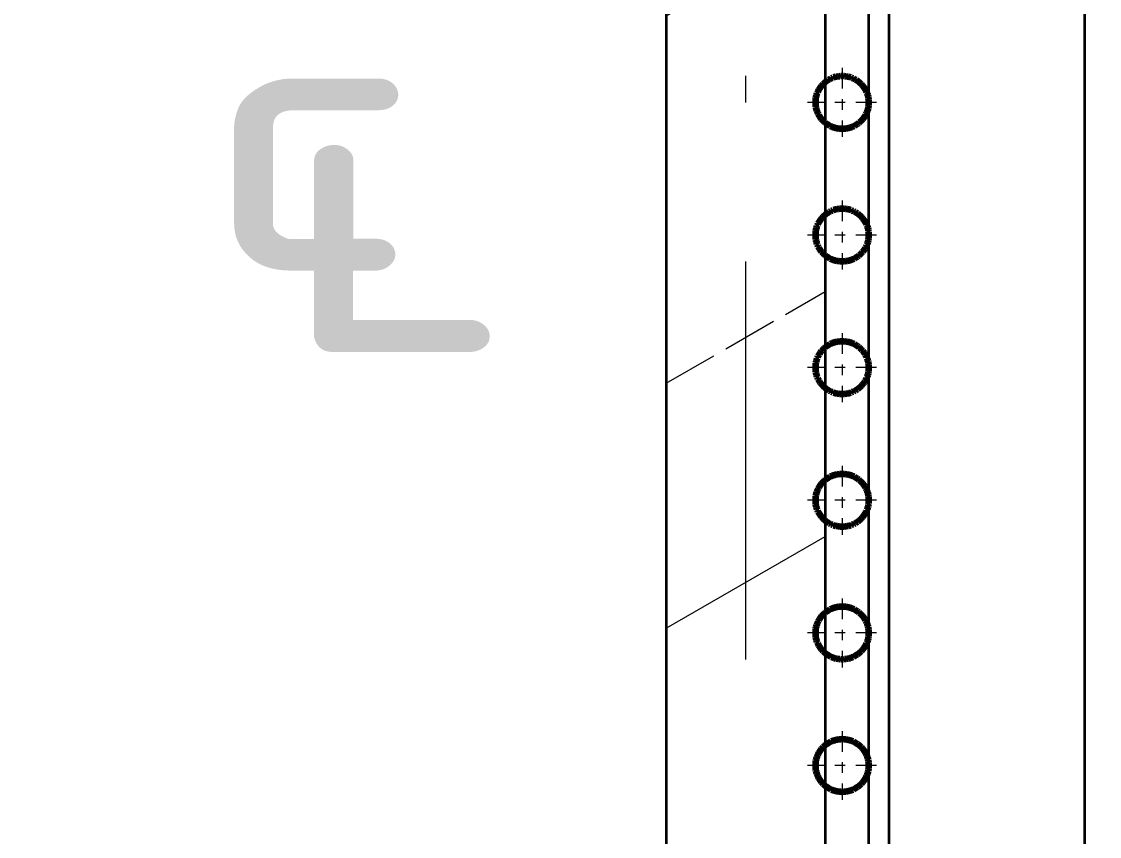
# Model space of a CAD drawing. Extents: x 23 to 587, y 4 to 413.
# Drawn here: x 166.85 to 177.01, y 132.35 to 140.03 of the extents above; entities that cross this region are included whole.
import ezdxf
from ezdxf.enums import TextEntityAlignment as Align

# ---------------------------------------------------------------- set-up
doc = ezdxf.new("R2010")
doc.units = 0
doc.linetypes.add('DASHDOT', pattern=[18.5, 12, -3, 0.5, -3])
doc.linetypes.add('DASHED', pattern=[15, 12, -3])
doc.layers.get('0').update_dxf_attribs({"lineweight": 13})
doc.styles.add('GDT', font='gdt.shx')
doc.styles.get("Standard").update_dxf_attribs({"font": 'isocp.shx'})
doc.dimstyles.get("Standard").update_dxf_attribs({"dimtxt": 2.5, "dimasz": 2.5, "dimexe": 1.25, "dimexo": 0.625, "dimtad": 1, "dimtxsty": 'Standard', "dimcen": 2.5, "dimadec": 0, "dimazin": 0, "dimtfac": 1, "dimtmove": 0, "dimatfit": 0, "dimfxl": 0, "dimarcsym": 0})

# ---------------------------------------------------------------- blocks, each defined once
blk = doc.blocks.new('*D509')
at = {"color": 7, "lineweight": 13}
for p, q in [((187.975, 138.232), (187.975, 96.024)), ((162.745, 98.024), (195.675, 98.024))]:
    blk.add_line(p, q, dxfattribs=at)
at = {"color": 7, "lineweight": 13, "ltscale": 0.156243}
blk.add_line((190.675, 102.273), (190.675, 96.024), dxfattribs=at)
at = {"color": 7, "lineweight": 13}
for points in [[(186.043, 97.506), (187.975, 98.024), (186.043, 98.541)], [(192.606, 98.541), (190.675, 98.024), (192.606, 97.506)]]:
    blk.add_lwpolyline(points, dxfattribs=at)
for s, height, width, p, p2 in [('[', 2.5, 1.552524, (171.6, 100.024), (172.571, 100.024)), (']', 2.5, 1.552524, (182.868, 100.024), (183.838, 100.024)), ('5.4', 2.5, 1.419405, (162.745, 100.024), (168.6, 100.024)), ('0.21', 2.5, 1.619006, (173.571, 100.024), (181.868, 100.024)), ('/', 1, 1.818182, (169.6, 100.774), (170.6, 100.774))]:
    blk.add_text(s, height=height, dxfattribs=dict(at, width=width)).set_placement(p, p2, align=Align.FIT)
blk = doc.blocks.new('BLOCK6959')
at = {"color": 7, "lineweight": 13, "style": 'GDT'}
blk.add_text('q', height=6, dxfattribs=at).set_placement((-10.292, -6.6), (-5.892, -6.6), align=Align.FIT)
blk = doc.blocks.new('BLOCK6973')
at = {"color": 7, "linetype": 'DASHDOT', "lineweight": 13, "ltscale": 0.0325}
for p, q in [((1.821, -14.35), (1.821, -15.65)), ((2.471, -15), (1.171, -15))]:
    blk.add_line(p, q, dxfattribs=at)
blk = doc.blocks.new('BLOCK6974')
at = {"color": 7, "linetype": 'DASHDOT', "lineweight": 13, "ltscale": 0.0325}
for p, q in [((1.821, -11.85), (1.821, -13.15)), ((2.471, -12.5), (1.171, -12.5))]:
    blk.add_line(p, q, dxfattribs=at)
blk = doc.blocks.new('BLOCK6975')
at = {"color": 7, "linetype": 'DASHDOT', "lineweight": 13, "ltscale": 0.0325}
for p, q in [((1.821, -9.35), (1.821, -10.65)), ((2.471, -10), (1.171, -10))]:
    blk.add_line(p, q, dxfattribs=at)
blk = doc.blocks.new('BLOCK6976')
at = {"color": 7, "linetype": 'DASHDOT', "lineweight": 13, "ltscale": 0.0325}
for p, q in [((1.821, -6.85), (1.821, -8.15)), ((2.471, -7.5), (1.171, -7.5))]:
    blk.add_line(p, q, dxfattribs=at)
blk = doc.blocks.new('BLOCK6977')
at = {"color": 7, "linetype": 'DASHDOT', "lineweight": 13, "ltscale": 0.0325}
for p, q in [((1.821, -4.35), (1.821, -5.65)), ((2.471, -5), (1.171, -5))]:
    blk.add_line(p, q, dxfattribs=at)
blk = doc.blocks.new('BLOCK6978')
at = {"color": 7, "linetype": 'DASHDOT', "lineweight": 13, "ltscale": 0.0325}
for p, q in [((1.821, -1.85), (1.821, -3.15)), ((2.471, -2.5), (1.171, -2.5))]:
    blk.add_line(p, q, dxfattribs=at)
blk = doc.blocks.new('BLOCK7005')
at = {"color": 7, "linetype": 'DASHDOT', "lineweight": 13}
blk.add_line((0, 13), (0, -13), dxfattribs=at)
blk = doc.blocks.new('BLOCK7007')
at = {"color": 7, "lineweight": 35}
for p, q in [((6.4, -47.45), (6.4, 47.55)), ((-1.5, 18.5), (-1.5, -18.5)), ((1.5, 18.5), (1.5, -18.5)), ((2.7, 0.05), (2.7, -45.7))]:
    blk.add_line(p, q, dxfattribs=at)
at = {"color": 7, "lineweight": 35, "ltscale": 0.0625}
for p, q in [((2.321, 0), (2.321, -2.5)), ((2.321, -2.5), (2.321, -5)), ((2.321, -5), (2.321, -7.5)), ((2.321, -7.5), (2.321, -10)), ((2.321, -10), (2.321, -12.5)), ((2.321, -12.5), (2.321, -15)), ((2.321, -15), (2.321, -17.5))]:
    blk.add_line(p, q, dxfattribs=at)
at = {"color": 7, "lineweight": 35}
for centre in [(1.821, -2.5), (1.821, -5), (1.821, -7.5), (1.821, -10), (1.821, -12.5), (1.821, -15)]:
    blk.add_circle(centre, 0.5, dxfattribs=at)
blk = doc.blocks.new('BLOCK7036')
at = {"color": 7, "linetype": 'DASHED', "lineweight": 140, "ltscale": 0.000586069}
for p, q in [((1.464, -14.651), (1.481, -14.634)), ((1.361, -14.806), (1.37, -14.785)), ((2.273, -14.785), (2.282, -14.806)), ((1.37, -15.215), (1.361, -15.194)), ((2.282, -15.194), (2.273, -15.215)), ((1.481, -15.366), (1.464, -15.349))]:
    blk.add_line(p, q, dxfattribs=at)
at = {"color": 7, "linetype": 'DASHED', "lineweight": 140, "ltscale": 0.000586072}
for p, q in [((1.481, -14.634), (1.498, -14.619)), ((2.088, -14.577), (2.108, -14.59)), ((2.145, -14.619), (2.162, -14.634)), ((2.238, -14.723), (2.251, -14.743)), ((1.498, -15.381), (1.481, -15.366)), ((2.108, -15.41), (2.088, -15.423)), ((2.162, -15.366), (2.145, -15.381)), ((2.251, -15.257), (2.238, -15.277))]:
    blk.add_line(p, q, dxfattribs=at)
at = {"color": 7, "linetype": 'DASHED', "lineweight": 140, "ltscale": 0.000586053}
for p, q in [((1.498, -14.619), (1.516, -14.604)), ((2.127, -14.604), (2.145, -14.619)), ((1.516, -15.396), (1.498, -15.381)), ((2.145, -15.381), (2.127, -15.396))]:
    blk.add_line(p, q, dxfattribs=at)
at = {"color": 7, "linetype": 'DASHED', "lineweight": 140, "ltscale": 0.00058607}
for p, q in [((1.516, -14.604), (1.535, -14.59)), ((1.535, -14.59), (1.555, -14.577)), ((1.66, -14.527), (1.683, -14.52)), ((2.108, -14.59), (2.127, -14.604)), ((1.535, -15.41), (1.516, -15.396)), ((1.555, -15.423), (1.535, -15.41)), ((2.127, -15.396), (2.108, -15.41)), ((1.683, -15.48), (1.66, -15.473))]:
    blk.add_line(p, q, dxfattribs=at)
at = {"color": 7, "linetype": 'DASHED', "lineweight": 140, "ltscale": 0.000586054}
for p, q in [((1.555, -14.577), (1.575, -14.565)), ((1.575, -15.435), (1.555, -15.423))]:
    blk.add_line(p, q, dxfattribs=at)
at = {"color": 7, "linetype": 'DASHED', "lineweight": 140, "ltscale": 0.000586071}
for p, q in [((1.575, -14.565), (1.596, -14.554)), ((2.047, -14.554), (2.068, -14.565)), ((1.392, -14.743), (1.405, -14.723)), ((1.405, -15.277), (1.392, -15.257)), ((1.596, -15.446), (1.575, -15.435)), ((2.068, -15.435), (2.047, -15.446))]:
    blk.add_line(p, q, dxfattribs=at)
at = {"color": 7, "linetype": 'DASHED', "lineweight": 140, "ltscale": 0.000586063}
for p, q in [((1.596, -14.554), (1.617, -14.544)), ((1.728, -14.509), (1.751, -14.505)), ((1.798, -14.501), (1.821, -14.5)), ((1.892, -14.505), (1.915, -14.509)), ((1.983, -14.527), (2.005, -14.535)), ((2.005, -14.535), (2.026, -14.544)), ((1.345, -14.85), (1.352, -14.828)), ((1.352, -14.828), (1.361, -14.806)), ((1.352, -15.172), (1.345, -15.15)), ((1.361, -15.194), (1.352, -15.172)), ((1.617, -15.456), (1.596, -15.446)), ((1.751, -15.495), (1.728, -15.491)), ((1.821, -15.5), (1.798, -15.499)), ((1.915, -15.491), (1.892, -15.495)), ((2.005, -15.465), (1.983, -15.473)), ((2.026, -15.456), (2.005, -15.465))]:
    blk.add_line(p, q, dxfattribs=at)
at = {"color": 7, "linetype": 'DASHED', "lineweight": 140, "ltscale": 0.000586065}
for p, q in [((1.617, -14.544), (1.638, -14.535)), ((1.751, -14.505), (1.775, -14.502)), ((1.868, -14.502), (1.892, -14.505)), ((1.915, -14.509), (1.938, -14.514)), ((2.026, -14.544), (2.047, -14.554)), ((2.047, -15.446), (2.026, -15.456)), ((1.638, -15.465), (1.617, -15.456)), ((1.775, -15.498), (1.751, -15.495)), ((1.892, -15.495), (1.868, -15.498)), ((1.938, -15.486), (1.915, -15.491))]:
    blk.add_line(p, q, dxfattribs=at)
at = {"color": 7, "linetype": 'DASHED', "lineweight": 140, "ltscale": 0.00058606}
for p, q in [((1.638, -14.535), (1.66, -14.527)), ((1.37, -14.785), (1.381, -14.764)), ((1.405, -14.723), (1.418, -14.704)), ((2.225, -14.704), (2.238, -14.723)), ((1.381, -15.236), (1.37, -15.215)), ((1.418, -15.296), (1.405, -15.277)), ((2.238, -15.277), (2.225, -15.296)), ((1.66, -15.473), (1.638, -15.465))]:
    blk.add_line(p, q, dxfattribs=at)
at = {"color": 7, "linetype": 'DASHED', "lineweight": 140, "ltscale": 0.000586062}
for p, q in [((1.683, -14.52), (1.705, -14.514)), ((1.705, -14.514), (1.728, -14.509)), ((1.938, -14.514), (1.96, -14.52)), ((2.282, -14.806), (2.291, -14.828)), ((2.291, -15.172), (2.282, -15.194)), ((1.705, -15.486), (1.683, -15.48)), ((1.728, -15.491), (1.705, -15.486)), ((1.96, -15.48), (1.938, -15.486))]:
    blk.add_line(p, q, dxfattribs=at)
at = {"color": 7, "linetype": 'DASHED', "lineweight": 140, "ltscale": 0.000586067}
for p, q in [((1.775, -14.502), (1.798, -14.501)), ((1.96, -14.52), (1.983, -14.527)), ((2.162, -14.634), (2.179, -14.651)), ((2.305, -14.872), (2.31, -14.895)), ((2.31, -15.105), (2.305, -15.128)), ((2.179, -15.349), (2.162, -15.366)), ((1.798, -15.499), (1.775, -15.498)), ((1.983, -15.473), (1.96, -15.48))]:
    blk.add_line(p, q, dxfattribs=at)
at = {"color": 7, "linetype": 'DASHED', "lineweight": 140, "ltscale": 0.000586066}
for p, q in [((1.821, -14.5), (1.845, -14.501)), ((1.338, -14.872), (1.345, -14.85)), ((2.298, -14.85), (2.305, -14.872)), ((1.345, -15.15), (1.338, -15.128)), ((2.305, -15.128), (2.298, -15.15)), ((1.845, -15.499), (1.821, -15.5))]:
    blk.add_line(p, q, dxfattribs=at)
at = {"color": 7, "linetype": 'DASHED', "lineweight": 140, "ltscale": 0.000586064}
for p, q in [((1.845, -14.501), (1.868, -14.502)), ((1.448, -14.668), (1.464, -14.651)), ((2.179, -14.651), (2.195, -14.668)), ((2.291, -14.828), (2.298, -14.85)), ((2.298, -15.15), (2.291, -15.172)), ((1.464, -15.349), (1.448, -15.332)), ((2.195, -15.332), (2.179, -15.349)), ((1.868, -15.498), (1.845, -15.499))]:
    blk.add_line(p, q, dxfattribs=at)
at = {"color": 7, "linetype": 'DASHED', "lineweight": 140, "ltscale": 0.000586052}
for p, q in [((2.068, -14.565), (2.088, -14.577)), ((2.088, -15.423), (2.068, -15.435))]:
    blk.add_line(p, q, dxfattribs=at)
at = {"color": 7, "linetype": 'DASHED', "lineweight": 140, "ltscale": 0.000586055}
for p, q in [((1.381, -14.764), (1.392, -14.743)), ((1.392, -15.257), (1.381, -15.236))]:
    blk.add_line(p, q, dxfattribs=at)
at = {"color": 7, "linetype": 'DASHED', "lineweight": 140, "ltscale": 0.000586076}
for p, q in [((1.418, -14.704), (1.433, -14.686)), ((2.21, -14.686), (2.225, -14.704)), ((1.325, -14.942), (1.328, -14.918)), ((2.315, -14.918), (2.318, -14.942)), ((1.328, -15.082), (1.325, -15.058)), ((2.318, -15.058), (2.315, -15.082)), ((1.433, -15.314), (1.418, -15.296)), ((2.225, -15.296), (2.21, -15.314))]:
    blk.add_line(p, q, dxfattribs=at)
at = {"color": 7, "linetype": 'DASHED', "lineweight": 140, "ltscale": 0.00058605}
for p, q in [((1.433, -14.686), (1.448, -14.668)), ((2.195, -14.668), (2.21, -14.686)), ((1.448, -15.332), (1.433, -15.314)), ((2.21, -15.314), (2.195, -15.332))]:
    blk.add_line(p, q, dxfattribs=at)
at = {"color": 7, "linetype": 'DASHED', "lineweight": 140, "ltscale": 0.000586056}
for p, q in [((2.251, -14.743), (2.262, -14.764)), ((2.262, -15.236), (2.251, -15.257))]:
    blk.add_line(p, q, dxfattribs=at)
at = {"color": 7, "linetype": 'DASHED', "lineweight": 140, "ltscale": 0.000586059}
for p, q in [((2.262, -14.764), (2.273, -14.785)), ((1.328, -14.918), (1.333, -14.895)), ((2.31, -14.895), (2.315, -14.918)), ((1.333, -15.105), (1.328, -15.082)), ((2.273, -15.215), (2.262, -15.236)), ((2.315, -15.082), (2.31, -15.105))]:
    blk.add_line(p, q, dxfattribs=at)
at = {"color": 7, "linetype": 'DASHED', "lineweight": 140, "ltscale": 0.000586057}
for p, q in [((1.322, -14.988), (1.323, -14.965)), ((1.323, -15.035), (1.322, -15.012)), ((1.323, -14.965), (1.325, -14.942)), ((1.325, -15.058), (1.323, -15.035)), ((2.318, -14.942), (2.32, -14.965)), ((2.32, -15.035), (2.318, -15.058)), ((2.32, -14.965), (2.321, -14.988)), ((2.321, -15.012), (2.32, -15.035))]:
    blk.add_line(p, q, dxfattribs=at)
at = {"color": 7, "linetype": 'DASHED', "lineweight": 140, "ltscale": 0.000586081}
for p, q in [((1.322, -15.012), (1.322, -14.988)), ((2.321, -14.988), (2.321, -15.012))]:
    blk.add_line(p, q, dxfattribs=at)
at = {"color": 7, "linetype": 'DASHED', "lineweight": 140, "ltscale": 0.000586068}
for p, q in [((1.333, -14.895), (1.338, -14.872)), ((1.338, -15.128), (1.333, -15.105))]:
    blk.add_line(p, q, dxfattribs=at)
blk = doc.blocks.new('BLOCK7038')
at = {"color": 7, "linetype": 'DASHED', "lineweight": 140, "ltscale": 0.000586076}
for p, q in [((1.418, -12.204), (1.433, -12.186)), ((2.21, -12.186), (2.225, -12.204)), ((1.325, -12.442), (1.328, -12.418)), ((1.328, -12.582), (1.325, -12.558)), ((2.315, -12.418), (2.318, -12.442)), ((2.318, -12.558), (2.315, -12.582)), ((1.433, -12.814), (1.418, -12.796)), ((2.225, -12.796), (2.21, -12.814))]:
    blk.add_line(p, q, dxfattribs=at)
at = {"color": 7, "linetype": 'DASHED', "lineweight": 140, "ltscale": 0.00058605}
for p, q in [((1.433, -12.186), (1.448, -12.168)), ((2.195, -12.168), (2.21, -12.186)), ((1.448, -12.832), (1.433, -12.814)), ((2.21, -12.814), (2.195, -12.832))]:
    blk.add_line(p, q, dxfattribs=at)
at = {"color": 7, "linetype": 'DASHED', "lineweight": 140, "ltscale": 0.000586064}
for p, q in [((1.448, -12.168), (1.464, -12.151)), ((1.845, -12.001), (1.868, -12.002)), ((2.179, -12.151), (2.195, -12.168)), ((2.291, -12.328), (2.298, -12.35)), ((2.298, -12.65), (2.291, -12.672)), ((1.464, -12.849), (1.448, -12.832)), ((1.868, -12.998), (1.845, -12.999)), ((2.195, -12.832), (2.179, -12.849))]:
    blk.add_line(p, q, dxfattribs=at)
at = {"color": 7, "linetype": 'DASHED', "lineweight": 140, "ltscale": 0.000586069}
for p, q in [((1.464, -12.151), (1.481, -12.134)), ((1.361, -12.306), (1.37, -12.285)), ((2.273, -12.285), (2.282, -12.306)), ((1.37, -12.715), (1.361, -12.694)), ((2.282, -12.694), (2.273, -12.715)), ((1.481, -12.866), (1.464, -12.849))]:
    blk.add_line(p, q, dxfattribs=at)
at = {"color": 7, "linetype": 'DASHED', "lineweight": 140, "ltscale": 0.000586072}
for p, q in [((1.481, -12.134), (1.498, -12.119)), ((2.088, -12.077), (2.108, -12.09)), ((2.145, -12.119), (2.162, -12.134)), ((2.238, -12.223), (2.251, -12.243)), ((2.251, -12.757), (2.238, -12.777)), ((1.498, -12.881), (1.481, -12.866)), ((2.108, -12.91), (2.088, -12.923)), ((2.162, -12.866), (2.145, -12.881))]:
    blk.add_line(p, q, dxfattribs=at)
at = {"color": 7, "linetype": 'DASHED', "lineweight": 140, "ltscale": 0.000586053}
for p, q in [((1.498, -12.119), (1.516, -12.104)), ((2.127, -12.104), (2.145, -12.119)), ((1.516, -12.896), (1.498, -12.881)), ((2.145, -12.881), (2.127, -12.896))]:
    blk.add_line(p, q, dxfattribs=at)
at = {"color": 7, "linetype": 'DASHED', "lineweight": 140, "ltscale": 0.00058607}
for p, q in [((1.516, -12.104), (1.535, -12.09)), ((1.535, -12.09), (1.555, -12.077)), ((1.66, -12.027), (1.683, -12.02)), ((2.108, -12.09), (2.127, -12.104)), ((1.535, -12.91), (1.516, -12.896)), ((1.555, -12.923), (1.535, -12.91)), ((1.683, -12.98), (1.66, -12.973)), ((2.127, -12.896), (2.108, -12.91))]:
    blk.add_line(p, q, dxfattribs=at)
at = {"color": 7, "linetype": 'DASHED', "lineweight": 140, "ltscale": 0.000586054}
for p, q in [((1.555, -12.077), (1.575, -12.065)), ((1.575, -12.935), (1.555, -12.923))]:
    blk.add_line(p, q, dxfattribs=at)
at = {"color": 7, "linetype": 'DASHED', "lineweight": 140, "ltscale": 0.000586071}
for p, q in [((1.575, -12.065), (1.596, -12.054)), ((2.047, -12.054), (2.068, -12.065)), ((1.392, -12.243), (1.405, -12.223)), ((1.405, -12.777), (1.392, -12.757)), ((1.596, -12.946), (1.575, -12.935)), ((2.068, -12.935), (2.047, -12.946))]:
    blk.add_line(p, q, dxfattribs=at)
at = {"color": 7, "linetype": 'DASHED', "lineweight": 140, "ltscale": 0.000586063}
for p, q in [((1.596, -12.054), (1.617, -12.044)), ((1.728, -12.009), (1.751, -12.005)), ((1.798, -12.001), (1.821, -12)), ((1.892, -12.005), (1.915, -12.009)), ((1.983, -12.027), (2.005, -12.035)), ((2.005, -12.035), (2.026, -12.044)), ((1.345, -12.35), (1.352, -12.328)), ((1.352, -12.328), (1.361, -12.306)), ((1.352, -12.672), (1.345, -12.65)), ((1.361, -12.694), (1.352, -12.672)), ((1.617, -12.956), (1.596, -12.946)), ((1.751, -12.995), (1.728, -12.991)), ((1.821, -13), (1.798, -12.999)), ((1.915, -12.991), (1.892, -12.995)), ((2.005, -12.965), (1.983, -12.973)), ((2.026, -12.956), (2.005, -12.965))]:
    blk.add_line(p, q, dxfattribs=at)
at = {"color": 7, "linetype": 'DASHED', "lineweight": 140, "ltscale": 0.000586065}
for p, q in [((1.617, -12.044), (1.638, -12.035)), ((1.751, -12.005), (1.775, -12.002)), ((1.868, -12.002), (1.892, -12.005)), ((1.915, -12.009), (1.938, -12.014)), ((2.026, -12.044), (2.047, -12.054)), ((1.638, -12.965), (1.617, -12.956)), ((1.775, -12.998), (1.751, -12.995)), ((1.892, -12.995), (1.868, -12.998)), ((1.938, -12.986), (1.915, -12.991)), ((2.047, -12.946), (2.026, -12.956))]:
    blk.add_line(p, q, dxfattribs=at)
at = {"color": 7, "linetype": 'DASHED', "lineweight": 140, "ltscale": 0.00058606}
for p, q in [((1.638, -12.035), (1.66, -12.027)), ((1.37, -12.285), (1.381, -12.264)), ((1.405, -12.223), (1.418, -12.204)), ((2.225, -12.204), (2.238, -12.223)), ((1.381, -12.736), (1.37, -12.715)), ((1.418, -12.796), (1.405, -12.777)), ((2.238, -12.777), (2.225, -12.796)), ((1.66, -12.973), (1.638, -12.965))]:
    blk.add_line(p, q, dxfattribs=at)
at = {"color": 7, "linetype": 'DASHED', "lineweight": 140, "ltscale": 0.000586062}
for p, q in [((1.683, -12.02), (1.705, -12.014)), ((1.705, -12.014), (1.728, -12.009)), ((1.938, -12.014), (1.96, -12.02)), ((2.282, -12.306), (2.291, -12.328)), ((2.291, -12.672), (2.282, -12.694)), ((1.705, -12.986), (1.683, -12.98)), ((1.728, -12.991), (1.705, -12.986)), ((1.96, -12.98), (1.938, -12.986))]:
    blk.add_line(p, q, dxfattribs=at)
at = {"color": 7, "linetype": 'DASHED', "lineweight": 140, "ltscale": 0.000586067}
for p, q in [((1.775, -12.002), (1.798, -12.001)), ((1.96, -12.02), (1.983, -12.027)), ((2.162, -12.134), (2.179, -12.151)), ((2.305, -12.372), (2.31, -12.395)), ((2.31, -12.605), (2.305, -12.628)), ((1.798, -12.999), (1.775, -12.998)), ((1.983, -12.973), (1.96, -12.98)), ((2.179, -12.849), (2.162, -12.866))]:
    blk.add_line(p, q, dxfattribs=at)
at = {"color": 7, "linetype": 'DASHED', "lineweight": 140, "ltscale": 0.000586066}
for p, q in [((1.821, -12), (1.845, -12.001)), ((1.338, -12.372), (1.345, -12.35)), ((2.298, -12.35), (2.305, -12.372)), ((1.345, -12.65), (1.338, -12.628)), ((2.305, -12.628), (2.298, -12.65)), ((1.845, -12.999), (1.821, -13))]:
    blk.add_line(p, q, dxfattribs=at)
at = {"color": 7, "linetype": 'DASHED', "lineweight": 140, "ltscale": 0.000586052}
for p, q in [((2.068, -12.065), (2.088, -12.077)), ((2.088, -12.923), (2.068, -12.935))]:
    blk.add_line(p, q, dxfattribs=at)
at = {"color": 7, "linetype": 'DASHED', "lineweight": 140, "ltscale": 0.000586059}
for p, q in [((1.328, -12.418), (1.333, -12.395)), ((2.262, -12.264), (2.273, -12.285)), ((2.31, -12.395), (2.315, -12.418)), ((1.333, -12.605), (1.328, -12.582)), ((2.315, -12.582), (2.31, -12.605)), ((2.273, -12.715), (2.262, -12.736))]:
    blk.add_line(p, q, dxfattribs=at)
at = {"color": 7, "linetype": 'DASHED', "lineweight": 140, "ltscale": 0.000586068}
for p, q in [((1.333, -12.395), (1.338, -12.372)), ((1.338, -12.628), (1.333, -12.605))]:
    blk.add_line(p, q, dxfattribs=at)
at = {"color": 7, "linetype": 'DASHED', "lineweight": 140, "ltscale": 0.000586055}
for p, q in [((1.381, -12.264), (1.392, -12.243)), ((1.392, -12.757), (1.381, -12.736))]:
    blk.add_line(p, q, dxfattribs=at)
at = {"color": 7, "linetype": 'DASHED', "lineweight": 140, "ltscale": 0.000586056}
for p, q in [((2.251, -12.243), (2.262, -12.264)), ((2.262, -12.736), (2.251, -12.757))]:
    blk.add_line(p, q, dxfattribs=at)
at = {"color": 7, "linetype": 'DASHED', "lineweight": 140, "ltscale": 0.000586057}
for p, q in [((1.322, -12.488), (1.323, -12.465)), ((1.323, -12.535), (1.322, -12.512)), ((1.323, -12.465), (1.325, -12.442)), ((1.325, -12.558), (1.323, -12.535)), ((2.318, -12.442), (2.32, -12.465)), ((2.32, -12.535), (2.318, -12.558)), ((2.32, -12.465), (2.321, -12.488)), ((2.321, -12.512), (2.32, -12.535))]:
    blk.add_line(p, q, dxfattribs=at)
at = {"color": 7, "linetype": 'DASHED', "lineweight": 140, "ltscale": 0.000586081}
for p, q in [((1.322, -12.512), (1.322, -12.488)), ((2.321, -12.488), (2.321, -12.512))]:
    blk.add_line(p, q, dxfattribs=at)
blk = doc.blocks.new('BLOCK7040')
at = {"color": 7, "linetype": 'DASHED', "lineweight": 140, "ltscale": 0.000586063}
for p, q in [((1.596, -9.554), (1.617, -9.544)), ((1.728, -9.509), (1.751, -9.505)), ((1.798, -9.501), (1.821, -9.5)), ((1.892, -9.505), (1.915, -9.509)), ((1.983, -9.527), (2.005, -9.535)), ((2.005, -9.535), (2.026, -9.544)), ((1.345, -9.85), (1.352, -9.828)), ((1.352, -9.828), (1.361, -9.806)), ((1.352, -10.172), (1.345, -10.15)), ((1.361, -10.194), (1.352, -10.172)), ((1.617, -10.456), (1.596, -10.446)), ((1.751, -10.495), (1.728, -10.491)), ((1.821, -10.5), (1.798, -10.499)), ((1.915, -10.491), (1.892, -10.495)), ((2.005, -10.465), (1.983, -10.473)), ((2.026, -10.456), (2.005, -10.465))]:
    blk.add_line(p, q, dxfattribs=at)
at = {"color": 7, "linetype": 'DASHED', "lineweight": 140, "ltscale": 0.000586065}
for p, q in [((1.617, -9.544), (1.638, -9.535)), ((1.751, -9.505), (1.775, -9.502)), ((1.868, -9.502), (1.892, -9.505)), ((1.915, -9.509), (1.938, -9.514)), ((2.026, -9.544), (2.047, -9.554)), ((1.638, -10.465), (1.617, -10.456)), ((1.775, -10.498), (1.751, -10.495)), ((1.892, -10.495), (1.868, -10.498)), ((1.938, -10.486), (1.915, -10.491)), ((2.047, -10.446), (2.026, -10.456))]:
    blk.add_line(p, q, dxfattribs=at)
at = {"color": 7, "linetype": 'DASHED', "lineweight": 140, "ltscale": 0.00058606}
for p, q in [((1.638, -9.535), (1.66, -9.527)), ((1.405, -9.723), (1.418, -9.704)), ((2.225, -9.704), (2.238, -9.723)), ((1.37, -9.785), (1.381, -9.764)), ((1.381, -10.236), (1.37, -10.215)), ((1.418, -10.296), (1.405, -10.277)), ((2.238, -10.277), (2.225, -10.296)), ((1.66, -10.473), (1.638, -10.465))]:
    blk.add_line(p, q, dxfattribs=at)
at = {"color": 7, "linetype": 'DASHED', "lineweight": 140, "ltscale": 0.00058607}
for p, q in [((1.66, -9.527), (1.683, -9.52)), ((1.516, -9.604), (1.535, -9.59)), ((1.535, -9.59), (1.555, -9.577)), ((2.108, -9.59), (2.127, -9.604)), ((1.535, -10.41), (1.516, -10.396)), ((1.555, -10.423), (1.535, -10.41)), ((1.683, -10.48), (1.66, -10.473)), ((2.127, -10.396), (2.108, -10.41))]:
    blk.add_line(p, q, dxfattribs=at)
at = {"color": 7, "linetype": 'DASHED', "lineweight": 140, "ltscale": 0.000586062}
for p, q in [((1.683, -9.52), (1.705, -9.514)), ((1.705, -9.514), (1.728, -9.509)), ((1.938, -9.514), (1.96, -9.52)), ((2.282, -9.806), (2.291, -9.828)), ((2.291, -10.172), (2.282, -10.194)), ((1.705, -10.486), (1.683, -10.48)), ((1.728, -10.491), (1.705, -10.486)), ((1.96, -10.48), (1.938, -10.486))]:
    blk.add_line(p, q, dxfattribs=at)
at = {"color": 7, "linetype": 'DASHED', "lineweight": 140, "ltscale": 0.000586067}
for p, q in [((1.775, -9.502), (1.798, -9.501)), ((1.96, -9.52), (1.983, -9.527)), ((2.162, -9.634), (2.179, -9.651)), ((2.305, -9.872), (2.31, -9.895)), ((2.31, -10.105), (2.305, -10.128)), ((2.179, -10.349), (2.162, -10.366)), ((1.798, -10.499), (1.775, -10.498)), ((1.983, -10.473), (1.96, -10.48))]:
    blk.add_line(p, q, dxfattribs=at)
at = {"color": 7, "linetype": 'DASHED', "lineweight": 140, "ltscale": 0.000586066}
for p, q in [((1.821, -9.5), (1.845, -9.501)), ((1.338, -9.872), (1.345, -9.85)), ((2.298, -9.85), (2.305, -9.872)), ((1.345, -10.15), (1.338, -10.128)), ((2.305, -10.128), (2.298, -10.15)), ((1.845, -10.499), (1.821, -10.5))]:
    blk.add_line(p, q, dxfattribs=at)
at = {"color": 7, "linetype": 'DASHED', "lineweight": 140, "ltscale": 0.000586064}
for p, q in [((1.845, -9.501), (1.868, -9.502)), ((1.448, -9.668), (1.464, -9.651)), ((2.179, -9.651), (2.195, -9.668)), ((2.291, -9.828), (2.298, -9.85)), ((2.298, -10.15), (2.291, -10.172)), ((1.464, -10.349), (1.448, -10.332)), ((2.195, -10.332), (2.179, -10.349)), ((1.868, -10.498), (1.845, -10.499))]:
    blk.add_line(p, q, dxfattribs=at)
at = {"color": 7, "linetype": 'DASHED', "lineweight": 140, "ltscale": 0.000586055}
for p, q in [((1.381, -9.764), (1.392, -9.743)), ((1.392, -10.257), (1.381, -10.236))]:
    blk.add_line(p, q, dxfattribs=at)
at = {"color": 7, "linetype": 'DASHED', "lineweight": 140, "ltscale": 0.000586071}
for p, q in [((1.392, -9.743), (1.405, -9.723)), ((1.575, -9.565), (1.596, -9.554)), ((2.047, -9.554), (2.068, -9.565)), ((1.405, -10.277), (1.392, -10.257)), ((1.596, -10.446), (1.575, -10.435)), ((2.068, -10.435), (2.047, -10.446))]:
    blk.add_line(p, q, dxfattribs=at)
at = {"color": 7, "linetype": 'DASHED', "lineweight": 140, "ltscale": 0.000586076}
for p, q in [((1.418, -9.704), (1.433, -9.686)), ((2.21, -9.686), (2.225, -9.704)), ((1.325, -9.942), (1.328, -9.918)), ((2.315, -9.918), (2.318, -9.942)), ((1.328, -10.082), (1.325, -10.058)), ((2.318, -10.058), (2.315, -10.082)), ((1.433, -10.314), (1.418, -10.296)), ((2.225, -10.296), (2.21, -10.314))]:
    blk.add_line(p, q, dxfattribs=at)
at = {"color": 7, "linetype": 'DASHED', "lineweight": 140, "ltscale": 0.00058605}
for p, q in [((1.433, -9.686), (1.448, -9.668)), ((2.195, -9.668), (2.21, -9.686)), ((1.448, -10.332), (1.433, -10.314)), ((2.21, -10.314), (2.195, -10.332))]:
    blk.add_line(p, q, dxfattribs=at)
at = {"color": 7, "linetype": 'DASHED', "lineweight": 140, "ltscale": 0.000586069}
for p, q in [((1.464, -9.651), (1.481, -9.634)), ((1.361, -9.806), (1.37, -9.785)), ((2.273, -9.785), (2.282, -9.806)), ((1.37, -10.215), (1.361, -10.194)), ((1.481, -10.366), (1.464, -10.349)), ((2.282, -10.194), (2.273, -10.215))]:
    blk.add_line(p, q, dxfattribs=at)
at = {"color": 7, "linetype": 'DASHED', "lineweight": 140, "ltscale": 0.000586072}
for p, q in [((1.481, -9.634), (1.498, -9.619)), ((2.088, -9.577), (2.108, -9.59)), ((2.145, -9.619), (2.162, -9.634)), ((2.238, -9.723), (2.251, -9.743)), ((1.498, -10.381), (1.481, -10.366)), ((2.162, -10.366), (2.145, -10.381)), ((2.251, -10.257), (2.238, -10.277)), ((2.108, -10.41), (2.088, -10.423))]:
    blk.add_line(p, q, dxfattribs=at)
at = {"color": 7, "linetype": 'DASHED', "lineweight": 140, "ltscale": 0.000586053}
for p, q in [((1.498, -9.619), (1.516, -9.604)), ((2.127, -9.604), (2.145, -9.619)), ((1.516, -10.396), (1.498, -10.381)), ((2.145, -10.381), (2.127, -10.396))]:
    blk.add_line(p, q, dxfattribs=at)
at = {"color": 7, "linetype": 'DASHED', "lineweight": 140, "ltscale": 0.000586054}
for p, q in [((1.555, -9.577), (1.575, -9.565)), ((1.575, -10.435), (1.555, -10.423))]:
    blk.add_line(p, q, dxfattribs=at)
at = {"color": 7, "linetype": 'DASHED', "lineweight": 140, "ltscale": 0.000586052}
for p, q in [((2.068, -9.565), (2.088, -9.577)), ((2.088, -10.423), (2.068, -10.435))]:
    blk.add_line(p, q, dxfattribs=at)
at = {"color": 7, "linetype": 'DASHED', "lineweight": 140, "ltscale": 0.000586056}
for p, q in [((2.251, -9.743), (2.262, -9.764)), ((2.262, -10.236), (2.251, -10.257))]:
    blk.add_line(p, q, dxfattribs=at)
at = {"color": 7, "linetype": 'DASHED', "lineweight": 140, "ltscale": 0.000586057}
for p, q in [((1.323, -9.965), (1.325, -9.942)), ((2.318, -9.942), (2.32, -9.965)), ((1.322, -9.988), (1.323, -9.965)), ((1.323, -10.035), (1.322, -10.012)), ((1.325, -10.058), (1.323, -10.035)), ((2.32, -10.035), (2.318, -10.058)), ((2.32, -9.965), (2.321, -9.988)), ((2.321, -10.012), (2.32, -10.035))]:
    blk.add_line(p, q, dxfattribs=at)
at = {"color": 7, "linetype": 'DASHED', "lineweight": 140, "ltscale": 0.000586059}
for p, q in [((1.328, -9.918), (1.333, -9.895)), ((2.262, -9.764), (2.273, -9.785)), ((2.31, -9.895), (2.315, -9.918)), ((1.333, -10.105), (1.328, -10.082)), ((2.315, -10.082), (2.31, -10.105)), ((2.273, -10.215), (2.262, -10.236))]:
    blk.add_line(p, q, dxfattribs=at)
at = {"color": 7, "linetype": 'DASHED', "lineweight": 140, "ltscale": 0.000586068}
for p, q in [((1.333, -9.895), (1.338, -9.872)), ((1.338, -10.128), (1.333, -10.105))]:
    blk.add_line(p, q, dxfattribs=at)
at = {"color": 7, "linetype": 'DASHED', "lineweight": 140, "ltscale": 0.000586081}
for p, q in [((1.322, -10.012), (1.322, -9.988)), ((2.321, -9.988), (2.321, -10.012))]:
    blk.add_line(p, q, dxfattribs=at)
blk = doc.blocks.new('BLOCK7042')
at = {"color": 7, "linetype": 'DASHED', "lineweight": 140, "ltscale": 0.000586068}
for p, q in [((1.498, -7.119), (1.516, -7.104)), ((1.915, -7.009), (1.938, -7.014)), ((2.127, -7.104), (2.145, -7.119)), ((1.433, -7.186), (1.448, -7.168)), ((2.195, -7.168), (2.21, -7.186)), ((1.333, -7.395), (1.338, -7.372)), ((1.338, -7.628), (1.333, -7.605)), ((1.448, -7.832), (1.433, -7.814)), ((1.516, -7.896), (1.498, -7.881)), ((2.145, -7.881), (2.127, -7.896)), ((2.21, -7.814), (2.195, -7.832)), ((1.938, -7.986), (1.915, -7.991))]:
    blk.add_line(p, q, dxfattribs=at)
at = {"color": 7, "linetype": 'DASHED', "lineweight": 140, "ltscale": 0.000586063}
for p, q in [((1.516, -7.104), (1.535, -7.09)), ((1.535, -7.09), (1.555, -7.077)), ((1.596, -7.054), (1.617, -7.044)), ((1.728, -7.009), (1.751, -7.005)), ((1.798, -7.001), (1.821, -7)), ((1.845, -7.001), (1.868, -7.002)), ((1.892, -7.005), (1.915, -7.009)), ((1.96, -7.02), (1.983, -7.027)), ((1.983, -7.027), (2.005, -7.035)), ((2.005, -7.035), (2.026, -7.044)), ((2.108, -7.09), (2.127, -7.104)), ((1.352, -7.328), (1.361, -7.306)), ((1.345, -7.35), (1.352, -7.328)), ((1.352, -7.672), (1.345, -7.65)), ((1.361, -7.694), (1.352, -7.672)), ((1.535, -7.91), (1.516, -7.896)), ((1.555, -7.923), (1.535, -7.91)), ((2.127, -7.896), (2.108, -7.91)), ((1.617, -7.956), (1.596, -7.946)), ((1.751, -7.995), (1.728, -7.991)), ((1.821, -8), (1.798, -7.999)), ((1.868, -7.998), (1.845, -7.999)), ((1.915, -7.991), (1.892, -7.995)), ((1.983, -7.973), (1.96, -7.98)), ((2.005, -7.965), (1.983, -7.973)), ((2.026, -7.956), (2.005, -7.965))]:
    blk.add_line(p, q, dxfattribs=at)
at = {"color": 7, "linetype": 'DASHED', "lineweight": 140, "ltscale": 0.000586066}
for p, q in [((1.555, -7.077), (1.575, -7.065)), ((1.575, -7.065), (1.596, -7.054)), ((1.66, -7.027), (1.683, -7.02)), ((1.775, -7.002), (1.798, -7.001)), ((1.821, -7), (1.845, -7.001)), ((2.047, -7.054), (2.068, -7.065)), ((2.088, -7.077), (2.108, -7.09)), ((2.251, -7.243), (2.262, -7.264)), ((1.338, -7.372), (1.345, -7.35)), ((2.298, -7.35), (2.305, -7.372)), ((1.345, -7.65), (1.338, -7.628)), ((2.305, -7.628), (2.298, -7.65)), ((1.575, -7.935), (1.555, -7.923)), ((2.108, -7.91), (2.088, -7.923)), ((2.262, -7.736), (2.251, -7.757)), ((1.596, -7.946), (1.575, -7.935)), ((1.683, -7.98), (1.66, -7.973)), ((1.798, -7.999), (1.775, -7.998)), ((1.845, -7.999), (1.821, -8)), ((2.068, -7.935), (2.047, -7.946))]:
    blk.add_line(p, q, dxfattribs=at)
at = {"color": 7, "linetype": 'DASHED', "lineweight": 140, "ltscale": 0.000586065}
for p, q in [((1.617, -7.044), (1.638, -7.035)), ((1.683, -7.02), (1.705, -7.014)), ((1.705, -7.014), (1.728, -7.009)), ((1.751, -7.005), (1.775, -7.002)), ((1.868, -7.002), (1.892, -7.005)), ((1.938, -7.014), (1.96, -7.02)), ((2.026, -7.044), (2.047, -7.054)), ((1.381, -7.264), (1.392, -7.243)), ((1.392, -7.757), (1.381, -7.736)), ((1.638, -7.965), (1.617, -7.956)), ((1.705, -7.986), (1.683, -7.98)), ((1.728, -7.991), (1.705, -7.986)), ((1.775, -7.998), (1.751, -7.995)), ((1.892, -7.995), (1.868, -7.998)), ((1.96, -7.98), (1.938, -7.986)), ((2.047, -7.946), (2.026, -7.956))]:
    blk.add_line(p, q, dxfattribs=at)
at = {"color": 7, "linetype": 'DASHED', "lineweight": 140, "ltscale": 0.00058606}
for p, q in [((1.638, -7.035), (1.66, -7.027)), ((1.405, -7.223), (1.418, -7.204)), ((2.225, -7.204), (2.238, -7.223)), ((1.418, -7.796), (1.405, -7.777)), ((2.238, -7.777), (2.225, -7.796)), ((1.66, -7.973), (1.638, -7.965))]:
    blk.add_line(p, q, dxfattribs=at)
at = {"color": 7, "linetype": 'DASHED', "lineweight": 140, "ltscale": 0.000586064}
for p, q in [((2.068, -7.065), (2.088, -7.077)), ((1.448, -7.168), (1.464, -7.151)), ((1.481, -7.134), (1.498, -7.119)), ((2.145, -7.119), (2.162, -7.134)), ((2.179, -7.151), (2.195, -7.168)), ((1.325, -7.442), (1.328, -7.418)), ((2.291, -7.328), (2.298, -7.35)), ((2.315, -7.418), (2.318, -7.442)), ((1.328, -7.582), (1.325, -7.558)), ((2.298, -7.65), (2.291, -7.672)), ((2.318, -7.558), (2.315, -7.582)), ((1.464, -7.849), (1.448, -7.832)), ((1.498, -7.881), (1.481, -7.866)), ((2.088, -7.923), (2.068, -7.935)), ((2.162, -7.866), (2.145, -7.881)), ((2.195, -7.832), (2.179, -7.849))]:
    blk.add_line(p, q, dxfattribs=at)
at = {"color": 7, "linetype": 'DASHED', "lineweight": 140, "ltscale": 0.000586058}
for p, q in [((1.361, -7.306), (1.37, -7.285)), ((2.162, -7.134), (2.179, -7.151)), ((2.273, -7.285), (2.282, -7.306)), ((1.37, -7.715), (1.361, -7.694)), ((2.282, -7.694), (2.273, -7.715)), ((2.179, -7.849), (2.162, -7.866))]:
    blk.add_line(p, q, dxfattribs=at)
at = {"color": 7, "linetype": 'DASHED', "lineweight": 140, "ltscale": 0.000586071}
for p, q in [((1.37, -7.285), (1.381, -7.264)), ((1.381, -7.736), (1.37, -7.715))]:
    blk.add_line(p, q, dxfattribs=at)
at = {"color": 7, "linetype": 'DASHED', "lineweight": 140, "ltscale": 0.000586061}
for p, q in [((1.392, -7.243), (1.405, -7.223)), ((1.464, -7.151), (1.481, -7.134)), ((1.405, -7.777), (1.392, -7.757)), ((1.481, -7.866), (1.464, -7.849))]:
    blk.add_line(p, q, dxfattribs=at)
at = {"color": 7, "linetype": 'DASHED', "lineweight": 140, "ltscale": 0.000586067}
for p, q in [((1.418, -7.204), (1.433, -7.186)), ((2.21, -7.186), (2.225, -7.204)), ((2.305, -7.372), (2.31, -7.395)), ((2.31, -7.605), (2.305, -7.628)), ((1.433, -7.814), (1.418, -7.796)), ((2.225, -7.796), (2.21, -7.814))]:
    blk.add_line(p, q, dxfattribs=at)
at = {"color": 7, "linetype": 'DASHED', "lineweight": 140, "ltscale": 0.000586062}
for p, q in [((2.238, -7.223), (2.251, -7.243)), ((2.282, -7.306), (2.291, -7.328)), ((2.291, -7.672), (2.282, -7.694)), ((2.251, -7.757), (2.238, -7.777))]:
    blk.add_line(p, q, dxfattribs=at)
at = {"color": 7, "linetype": 'DASHED', "lineweight": 140, "ltscale": 0.00058607}
for p, q in [((2.262, -7.264), (2.273, -7.285)), ((2.273, -7.715), (2.262, -7.736))]:
    blk.add_line(p, q, dxfattribs=at)
at = {"color": 7, "linetype": 'DASHED', "lineweight": 140, "ltscale": 0.000586069}
for p, q in [((1.322, -7.488), (1.323, -7.465)), ((1.323, -7.535), (1.322, -7.512)), ((1.323, -7.465), (1.325, -7.442)), ((2.318, -7.442), (2.32, -7.465)), ((2.32, -7.465), (2.321, -7.488)), ((2.321, -7.512), (2.32, -7.535)), ((1.325, -7.558), (1.323, -7.535)), ((2.32, -7.535), (2.318, -7.558))]:
    blk.add_line(p, q, dxfattribs=at)
at = {"color": 7, "linetype": 'DASHED', "lineweight": 140, "ltscale": 0.000586057}
for p, q in [((1.322, -7.512), (1.322, -7.488)), ((2.321, -7.488), (2.321, -7.512))]:
    blk.add_line(p, q, dxfattribs=at)
at = {"color": 7, "linetype": 'DASHED', "lineweight": 140, "ltscale": 0.000586059}
for p, q in [((1.328, -7.418), (1.333, -7.395)), ((2.31, -7.395), (2.315, -7.418)), ((1.333, -7.605), (1.328, -7.582)), ((2.315, -7.582), (2.31, -7.605))]:
    blk.add_line(p, q, dxfattribs=at)
blk = doc.blocks.new('BLOCK7044')
at = {"color": 7, "linetype": 'DASHED', "lineweight": 140, "ltscale": 0.000586068}
for p, q in [((1.433, -4.686), (1.448, -4.668)), ((1.498, -4.619), (1.516, -4.604)), ((1.915, -4.509), (1.938, -4.514)), ((2.127, -4.604), (2.145, -4.619)), ((2.195, -4.668), (2.21, -4.686)), ((1.333, -4.895), (1.338, -4.872)), ((1.338, -5.128), (1.333, -5.105)), ((1.448, -5.332), (1.433, -5.314)), ((1.516, -5.396), (1.498, -5.381)), ((1.938, -5.486), (1.915, -5.491)), ((2.145, -5.381), (2.127, -5.396)), ((2.21, -5.314), (2.195, -5.332))]:
    blk.add_line(p, q, dxfattribs=at)
at = {"color": 7, "linetype": 'DASHED', "lineweight": 140, "ltscale": 0.000586064}
for p, q in [((1.448, -4.668), (1.464, -4.651)), ((1.481, -4.634), (1.498, -4.619)), ((2.068, -4.565), (2.088, -4.577)), ((2.145, -4.619), (2.162, -4.634)), ((2.179, -4.651), (2.195, -4.668)), ((2.291, -4.828), (2.298, -4.85)), ((1.325, -4.942), (1.328, -4.918)), ((1.328, -5.082), (1.325, -5.058)), ((2.315, -4.918), (2.318, -4.942)), ((2.318, -5.058), (2.315, -5.082)), ((2.298, -5.15), (2.291, -5.172)), ((1.464, -5.349), (1.448, -5.332)), ((1.498, -5.381), (1.481, -5.366)), ((2.088, -5.423), (2.068, -5.435)), ((2.162, -5.366), (2.145, -5.381)), ((2.195, -5.332), (2.179, -5.349))]:
    blk.add_line(p, q, dxfattribs=at)
at = {"color": 7, "linetype": 'DASHED', "lineweight": 140, "ltscale": 0.000586061}
for p, q in [((1.464, -4.651), (1.481, -4.634)), ((1.392, -4.743), (1.405, -4.723)), ((1.405, -5.277), (1.392, -5.257)), ((1.481, -5.366), (1.464, -5.349))]:
    blk.add_line(p, q, dxfattribs=at)
at = {"color": 7, "linetype": 'DASHED', "lineweight": 140, "ltscale": 0.000586063}
for p, q in [((1.516, -4.604), (1.535, -4.59)), ((1.535, -4.59), (1.555, -4.577)), ((1.596, -4.554), (1.617, -4.544)), ((1.728, -4.509), (1.751, -4.505)), ((1.798, -4.501), (1.821, -4.5)), ((1.845, -4.501), (1.868, -4.502)), ((1.892, -4.505), (1.915, -4.509)), ((1.96, -4.52), (1.983, -4.527)), ((1.983, -4.527), (2.005, -4.535)), ((2.005, -4.535), (2.026, -4.544)), ((2.108, -4.59), (2.127, -4.604)), ((1.345, -4.85), (1.352, -4.828)), ((1.352, -4.828), (1.361, -4.806)), ((1.352, -5.172), (1.345, -5.15)), ((1.361, -5.194), (1.352, -5.172)), ((1.535, -5.41), (1.516, -5.396)), ((1.555, -5.423), (1.535, -5.41)), ((1.617, -5.456), (1.596, -5.446)), ((1.983, -5.473), (1.96, -5.48)), ((2.005, -5.465), (1.983, -5.473)), ((2.026, -5.456), (2.005, -5.465)), ((2.127, -5.396), (2.108, -5.41)), ((1.751, -5.495), (1.728, -5.491)), ((1.821, -5.5), (1.798, -5.499)), ((1.868, -5.498), (1.845, -5.499)), ((1.915, -5.491), (1.892, -5.495))]:
    blk.add_line(p, q, dxfattribs=at)
at = {"color": 7, "linetype": 'DASHED', "lineweight": 140, "ltscale": 0.000586066}
for p, q in [((1.555, -4.577), (1.575, -4.565)), ((1.575, -4.565), (1.596, -4.554)), ((1.66, -4.527), (1.683, -4.52)), ((1.775, -4.502), (1.798, -4.501)), ((1.821, -4.5), (1.845, -4.501)), ((2.047, -4.554), (2.068, -4.565)), ((2.088, -4.577), (2.108, -4.59)), ((1.338, -4.872), (1.345, -4.85)), ((2.251, -4.743), (2.262, -4.764)), ((2.298, -4.85), (2.305, -4.872)), ((1.345, -5.15), (1.338, -5.128)), ((2.262, -5.236), (2.251, -5.257)), ((2.305, -5.128), (2.298, -5.15)), ((1.575, -5.435), (1.555, -5.423)), ((1.596, -5.446), (1.575, -5.435)), ((1.683, -5.48), (1.66, -5.473)), ((2.068, -5.435), (2.047, -5.446)), ((2.108, -5.41), (2.088, -5.423)), ((1.798, -5.499), (1.775, -5.498)), ((1.845, -5.499), (1.821, -5.5))]:
    blk.add_line(p, q, dxfattribs=at)
at = {"color": 7, "linetype": 'DASHED', "lineweight": 140, "ltscale": 0.000586065}
for p, q in [((1.617, -4.544), (1.638, -4.535)), ((1.683, -4.52), (1.705, -4.514)), ((1.705, -4.514), (1.728, -4.509)), ((1.751, -4.505), (1.775, -4.502)), ((1.868, -4.502), (1.892, -4.505)), ((1.938, -4.514), (1.96, -4.52)), ((2.026, -4.544), (2.047, -4.554)), ((1.381, -4.764), (1.392, -4.743)), ((1.392, -5.257), (1.381, -5.236)), ((1.638, -5.465), (1.617, -5.456)), ((1.705, -5.486), (1.683, -5.48)), ((1.728, -5.491), (1.705, -5.486)), ((1.96, -5.48), (1.938, -5.486)), ((2.047, -5.446), (2.026, -5.456)), ((1.775, -5.498), (1.751, -5.495)), ((1.892, -5.495), (1.868, -5.498))]:
    blk.add_line(p, q, dxfattribs=at)
at = {"color": 7, "linetype": 'DASHED', "lineweight": 140, "ltscale": 0.00058606}
for p, q in [((1.638, -4.535), (1.66, -4.527)), ((1.405, -4.723), (1.418, -4.704)), ((2.225, -4.704), (2.238, -4.723)), ((1.418, -5.296), (1.405, -5.277)), ((2.238, -5.277), (2.225, -5.296)), ((1.66, -5.473), (1.638, -5.465))]:
    blk.add_line(p, q, dxfattribs=at)
at = {"color": 7, "linetype": 'DASHED', "lineweight": 140, "ltscale": 0.000586058}
for p, q in [((2.162, -4.634), (2.179, -4.651)), ((1.361, -4.806), (1.37, -4.785)), ((2.273, -4.785), (2.282, -4.806)), ((1.37, -5.215), (1.361, -5.194)), ((2.282, -5.194), (2.273, -5.215)), ((2.179, -5.349), (2.162, -5.366))]:
    blk.add_line(p, q, dxfattribs=at)
at = {"color": 7, "linetype": 'DASHED', "lineweight": 140, "ltscale": 0.000586071}
for p, q in [((1.37, -4.785), (1.381, -4.764)), ((1.381, -5.236), (1.37, -5.215))]:
    blk.add_line(p, q, dxfattribs=at)
at = {"color": 7, "linetype": 'DASHED', "lineweight": 140, "ltscale": 0.000586067}
for p, q in [((1.418, -4.704), (1.433, -4.686)), ((2.21, -4.686), (2.225, -4.704)), ((2.305, -4.872), (2.31, -4.895)), ((2.31, -5.105), (2.305, -5.128)), ((1.433, -5.314), (1.418, -5.296)), ((2.225, -5.296), (2.21, -5.314))]:
    blk.add_line(p, q, dxfattribs=at)
at = {"color": 7, "linetype": 'DASHED', "lineweight": 140, "ltscale": 0.000586062}
for p, q in [((2.238, -4.723), (2.251, -4.743)), ((2.282, -4.806), (2.291, -4.828)), ((2.251, -5.257), (2.238, -5.277)), ((2.291, -5.172), (2.282, -5.194))]:
    blk.add_line(p, q, dxfattribs=at)
at = {"color": 7, "linetype": 'DASHED', "lineweight": 140, "ltscale": 0.00058607}
for p, q in [((2.262, -4.764), (2.273, -4.785)), ((2.273, -5.215), (2.262, -5.236))]:
    blk.add_line(p, q, dxfattribs=at)
at = {"color": 7, "linetype": 'DASHED', "lineweight": 140, "ltscale": 0.000586069}
for p, q in [((1.322, -4.988), (1.323, -4.965)), ((1.323, -5.035), (1.322, -5.012)), ((1.323, -4.965), (1.325, -4.942)), ((1.325, -5.058), (1.323, -5.035)), ((2.318, -4.942), (2.32, -4.965)), ((2.32, -5.035), (2.318, -5.058)), ((2.32, -4.965), (2.321, -4.988)), ((2.321, -5.012), (2.32, -5.035))]:
    blk.add_line(p, q, dxfattribs=at)
at = {"color": 7, "linetype": 'DASHED', "lineweight": 140, "ltscale": 0.000586057}
for p, q in [((1.322, -5.012), (1.322, -4.988)), ((2.321, -4.988), (2.321, -5.012))]:
    blk.add_line(p, q, dxfattribs=at)
at = {"color": 7, "linetype": 'DASHED', "lineweight": 140, "ltscale": 0.000586059}
for p, q in [((1.328, -4.918), (1.333, -4.895)), ((2.31, -4.895), (2.315, -4.918)), ((1.333, -5.105), (1.328, -5.082)), ((2.315, -5.082), (2.31, -5.105))]:
    blk.add_line(p, q, dxfattribs=at)
blk = doc.blocks.new('BLOCK7046')
at = {"color": 7, "linetype": 'DASHED', "lineweight": 140, "ltscale": 0.000586064}
for p, q in [((1.638, -2.035), (1.66, -2.027)), ((1.705, -2.014), (1.728, -2.009)), ((1.448, -2.168), (1.464, -2.151)), ((2.068, -2.065), (2.088, -2.077)), ((2.179, -2.151), (2.195, -2.168)), ((1.325, -2.442), (1.328, -2.418)), ((2.262, -2.264), (2.273, -2.285)), ((2.291, -2.328), (2.298, -2.35)), ((2.315, -2.418), (2.318, -2.442)), ((1.328, -2.582), (1.325, -2.558)), ((2.318, -2.558), (2.315, -2.582)), ((1.464, -2.849), (1.448, -2.832)), ((2.195, -2.832), (2.179, -2.849)), ((2.273, -2.715), (2.262, -2.736)), ((2.298, -2.65), (2.291, -2.672)), ((1.66, -2.973), (1.638, -2.965)), ((1.728, -2.991), (1.705, -2.986)), ((2.088, -2.923), (2.068, -2.935))]:
    blk.add_line(p, q, dxfattribs=at)
at = {"color": 7, "linetype": 'DASHED', "lineweight": 140, "ltscale": 0.000586066}
for p, q in [((1.66, -2.027), (1.683, -2.02)), ((1.775, -2.002), (1.798, -2.001)), ((1.821, -2), (1.845, -2.001)), ((1.392, -2.243), (1.405, -2.223)), ((1.516, -2.104), (1.535, -2.09)), ((1.555, -2.077), (1.575, -2.065)), ((2.088, -2.077), (2.108, -2.09)), ((2.108, -2.09), (2.127, -2.104)), ((1.338, -2.372), (1.345, -2.35)), ((1.37, -2.285), (1.381, -2.264)), ((2.298, -2.35), (2.305, -2.372)), ((1.345, -2.65), (1.338, -2.628)), ((2.305, -2.628), (2.298, -2.65)), ((1.381, -2.736), (1.37, -2.715)), ((1.405, -2.777), (1.392, -2.757)), ((1.535, -2.91), (1.516, -2.896)), ((1.575, -2.935), (1.555, -2.923)), ((1.683, -2.98), (1.66, -2.973)), ((1.798, -2.999), (1.775, -2.998)), ((1.845, -2.999), (1.821, -3)), ((2.108, -2.91), (2.088, -2.923)), ((2.127, -2.896), (2.108, -2.91))]:
    blk.add_line(p, q, dxfattribs=at)
at = {"color": 7, "linetype": 'DASHED', "lineweight": 140, "ltscale": 0.000586063}
for p, q in [((1.683, -2.02), (1.705, -2.014)), ((1.728, -2.009), (1.751, -2.005)), ((1.798, -2.001), (1.821, -2)), ((1.845, -2.001), (1.868, -2.002)), ((1.892, -2.005), (1.915, -2.009)), ((1.938, -2.014), (1.96, -2.02)), ((1.96, -2.02), (1.983, -2.027)), ((1.535, -2.09), (1.555, -2.077)), ((1.575, -2.065), (1.596, -2.054)), ((1.617, -2.044), (1.638, -2.035)), ((2.047, -2.054), (2.068, -2.065)), ((1.345, -2.35), (1.352, -2.328)), ((1.361, -2.306), (1.37, -2.285)), ((2.273, -2.285), (2.282, -2.306)), ((1.322, -2.488), (1.323, -2.465)), ((1.323, -2.535), (1.322, -2.512)), ((1.323, -2.465), (1.325, -2.442)), ((1.325, -2.558), (1.323, -2.535)), ((2.318, -2.442), (2.32, -2.465)), ((2.32, -2.535), (2.318, -2.558)), ((2.32, -2.465), (2.321, -2.488)), ((2.321, -2.512), (2.32, -2.535)), ((1.352, -2.672), (1.345, -2.65)), ((1.37, -2.715), (1.361, -2.694)), ((2.282, -2.694), (2.273, -2.715)), ((1.555, -2.923), (1.535, -2.91)), ((1.596, -2.946), (1.575, -2.935)), ((1.638, -2.965), (1.617, -2.956)), ((1.705, -2.986), (1.683, -2.98)), ((1.751, -2.995), (1.728, -2.991)), ((1.821, -3), (1.798, -2.999)), ((1.868, -2.998), (1.845, -2.999)), ((1.915, -2.991), (1.892, -2.995)), ((1.96, -2.98), (1.938, -2.986)), ((1.983, -2.973), (1.96, -2.98)), ((2.068, -2.935), (2.047, -2.946))]:
    blk.add_line(p, q, dxfattribs=at)
at = {"color": 7, "linetype": 'DASHED', "lineweight": 140, "ltscale": 0.000586065}
for p, q in [((1.751, -2.005), (1.775, -2.002)), ((1.868, -2.002), (1.892, -2.005)), ((1.405, -2.223), (1.418, -2.204)), ((1.596, -2.054), (1.617, -2.044)), ((2.225, -2.204), (2.238, -2.223)), ((1.328, -2.418), (1.333, -2.395)), ((2.31, -2.395), (2.315, -2.418)), ((1.333, -2.605), (1.328, -2.582)), ((2.315, -2.582), (2.31, -2.605)), ((1.418, -2.796), (1.405, -2.777)), ((2.238, -2.777), (2.225, -2.796)), ((1.617, -2.956), (1.596, -2.946)), ((1.775, -2.998), (1.751, -2.995)), ((1.892, -2.995), (1.868, -2.998))]:
    blk.add_line(p, q, dxfattribs=at)
at = {"color": 7, "linetype": 'DASHED', "lineweight": 140, "ltscale": 0.000586067}
for p, q in [((1.915, -2.009), (1.938, -2.014)), ((1.983, -2.027), (2.005, -2.035)), ((2.238, -2.223), (2.251, -2.243)), ((2.251, -2.757), (2.238, -2.777)), ((1.938, -2.986), (1.915, -2.991)), ((2.005, -2.965), (1.983, -2.973))]:
    blk.add_line(p, q, dxfattribs=at)
at = {"color": 7, "linetype": 'DASHED', "lineweight": 140, "ltscale": 0.000586062}
for p, q in [((1.418, -2.204), (1.433, -2.186)), ((2.21, -2.186), (2.225, -2.204)), ((1.333, -2.395), (1.338, -2.372)), ((1.338, -2.628), (1.333, -2.605)), ((1.433, -2.814), (1.418, -2.796)), ((2.225, -2.796), (2.21, -2.814))]:
    blk.add_line(p, q, dxfattribs=at)
at = {"color": 7, "linetype": 'DASHED', "lineweight": 140, "ltscale": 0.000586068}
for p, q in [((1.433, -2.186), (1.448, -2.168)), ((1.481, -2.134), (1.498, -2.119)), ((2.026, -2.044), (2.047, -2.054)), ((2.145, -2.119), (2.162, -2.134)), ((2.195, -2.168), (2.21, -2.186)), ((2.282, -2.306), (2.291, -2.328)), ((1.448, -2.832), (1.433, -2.814)), ((2.21, -2.814), (2.195, -2.832)), ((2.291, -2.672), (2.282, -2.694)), ((1.498, -2.881), (1.481, -2.866)), ((2.047, -2.946), (2.026, -2.956)), ((2.162, -2.866), (2.145, -2.881))]:
    blk.add_line(p, q, dxfattribs=at)
at = {"color": 7, "linetype": 'DASHED', "lineweight": 140, "ltscale": 0.000586061}
for p, q in [((1.464, -2.151), (1.481, -2.134)), ((1.498, -2.119), (1.516, -2.104)), ((2.127, -2.104), (2.145, -2.119)), ((2.251, -2.243), (2.262, -2.264)), ((2.305, -2.372), (2.31, -2.395)), ((2.31, -2.605), (2.305, -2.628)), ((2.262, -2.736), (2.251, -2.757)), ((1.481, -2.866), (1.464, -2.849)), ((1.516, -2.896), (1.498, -2.881)), ((2.145, -2.881), (2.127, -2.896))]:
    blk.add_line(p, q, dxfattribs=at)
at = {"color": 7, "linetype": 'DASHED', "lineweight": 140, "ltscale": 0.00058606}
for p, q in [((2.005, -2.035), (2.026, -2.044)), ((1.381, -2.264), (1.392, -2.243)), ((1.392, -2.757), (1.381, -2.736)), ((2.026, -2.956), (2.005, -2.965))]:
    blk.add_line(p, q, dxfattribs=at)
at = {"color": 7, "linetype": 'DASHED', "lineweight": 140, "ltscale": 0.000586058}
for p, q in [((2.162, -2.134), (2.179, -2.151)), ((2.179, -2.849), (2.162, -2.866))]:
    blk.add_line(p, q, dxfattribs=at)
at = {"color": 7, "linetype": 'DASHED', "lineweight": 140, "ltscale": 0.000586069}
for p, q in [((1.352, -2.328), (1.361, -2.306)), ((1.322, -2.512), (1.322, -2.488)), ((2.321, -2.488), (2.321, -2.512)), ((1.361, -2.694), (1.352, -2.672))]:
    blk.add_line(p, q, dxfattribs=at)
blk = doc.blocks.new('BLOCK7056')
at = {"color": 7, "lineweight": 13, "ltscale": 0.086603}
for p, q in [((-1.5, 10.681), (1.5, 12.413)), ((-1.5, -0.866), (1.5, 0.866)), ((-1.5, -12.413), (1.5, -10.681))]:
    blk.add_line(p, q, dxfattribs=at)
at = {"color": 7, "linetype": 'DASHED', "lineweight": 13, "ltscale": 0.086603}
for p, q in [((-1.5, 6.062), (1.5, 7.794)), ((-1.5, -7.794), (1.5, -6.062))]:
    blk.add_line(p, q, dxfattribs=at)

msp = doc.modelspace()

# ---------------------------------------------------------------- block references
at = {"lineweight": 0, "xscale": 0.5, "yscale": 0.5, "zscale": 0.5}
for name in ['BLOCK7007', 'BLOCK7005', 'BLOCK7056', 'BLOCK6978', 'BLOCK6959', 'BLOCK7046', 'BLOCK6977', 'BLOCK7044', 'BLOCK6976', 'BLOCK7042', 'BLOCK6975', 'BLOCK7040', 'BLOCK6974', 'BLOCK7038', 'BLOCK6973', 'BLOCK7036']:
    msp.add_blockref(name, (173.6746, 140.5185), dxfattribs=at)

# ---------------------------------------------------------------- dimensions: what is measured, and where the dimension line sits
at = {"color": 0, "lineweight": 0}
dim = msp.add_linear_dim(base=(190.6746, 98.0236), p1=(187.9746, 139.2315), p2=(190.6746, 103.2733), angle=359.99809, dimstyle='Standard', override={"dimlfac": 2}, dxfattribs=at)
dim.commit()
dim.dimension.update_dxf_attribs({"geometry": '*D509', "text_midpoint": (173.2917, 98.0236), "dimtype": 160})

doc.saveas('drawing.dxf')
